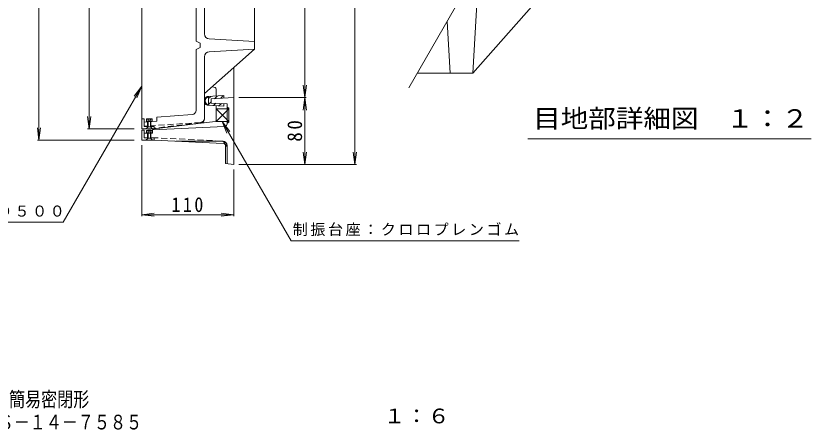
# Model space of a CAD drawing. Units: millimetres, scale not verified, with parts at other scales. Extents: x -1152 to 1125, y -823 to 838.
# Drawn here: x 109 to 1060, y -823 to -326 of the extents above; entities that cross this region are included whole.
import ezdxf
from ezdxf.enums import TextEntityAlignment as Align

# ---------------------------------------------------------------- set-up
doc = ezdxf.new("R2010")
doc.units = ezdxf.units.MM
doc.header["$LTSCALE"] = 6
doc.linetypes.add('DASHED1', pattern=[1.8, 1.2, -0.6])
for name, color, linetype, lineweight in [('1-0_1-0ﾚｲﾔ', 2, 'Continuous', 9), ('1-1_1-1ﾚｲﾔ', 3, 'Continuous', 9), ('1-2_1-2ﾚｲﾔ', 6, 'Continuous', 9), ('1-E', 7, 'Continuous', 9), ('1-F', 7, 'Continuous', 9), ('D-1', 3, 'Continuous', 9), ('D-F', 7, 'Continuous', 9)]:
    doc.layers.add(name, color=color, linetype=linetype, lineweight=lineweight)
doc.layers.add('F-0_F-0ﾚｲﾔ', color=2, linetype='Continuous')
doc.styles.add('ＭＳ ゴシック', font='')
doc.styles.get('ＭＳ ゴシック').set_extended_font_data('MS Gothic')

msp = doc.modelspace()

# ---------------------------------------------------------------- linework, layer by layer
at = {"layer": '1-0_1-0ﾚｲﾔ'}
for p, q in [((369.415, -504.035), (369.415, -388.118)), ((342.415, -425.535), (369.415, -424.035)), ((342.415, -425.535), (342.415, -430.535)), ((361.415, -431.535), (342.415, -430.535)), ((361.415, -455.433), (361.415, -431.535)), ((259.415, -463.035), (262.415, -463.035)), ((259.415, -475.035), (259.415, -463.035)), ((262.415, -472.035), (262.415, -463.035)), ((264.915, -466.535), (271.915, -463.335)), ((271.915, -466.535), (264.915, -463.335)), ((266.915, -463.035), (266.615, -463.335)), ((266.915, -463.335), (266.915, -463.035)), ((266.915, -463.035), (269.915, -463.035)), ((271.915, -463.335), (271.915, -466.535)), ((358.566, -458.429), (272.415, -462.628)), ((272.415, -466.535), (272.415, -462.628)), ((272.415, -466.535), (262.415, -466.535)), ((262.415, -472.035), (266.415, -472.035)), ((266.415, -473.035), (266.415, -466.535)), ((266.915, -466.535), (266.915, -472.535)), ((269.915, -466.535), (269.915, -472.535)), ((272.415, -475.035), (269.915, -472.535)), ((270.415, -473.035), (270.415, -466.535)), ((270.415, -472.035), (274.415, -472.035)), ((356.66, -479.056), (274.415, -475.024)), ((356.415, -476.285), (300.141, -476.285)), ((359.415, -480.948), (359.415, -503.035)), ((361.415, -481.285), (361.415, -503.235)), ((369.415, -504.035), (359.415, -503.035))]:
    msp.add_line(p, q, dxfattribs=at)
at = {"layer": '1-0_1-0ﾚｲﾔ', "linetype": 'DASHED1'}
msp.add_line((354.66, -475.954), (274.415, -472.02), dxfattribs=at)
at = {"layer": '1-0_1-0ﾚｲﾔ'}
for points in [[(361.415, -435.535), (363.415, -436.535), (363.415, -453.535), (361.415, -454.535)], [(264.915, -466.535), (264.915, -463.335), (271.915, -463.335)], [(269.915, -463.335), (269.915, -463.035), (270.215, -463.335)], [(259.415, -475.035), (274.415, -475.035), (274.415, -472.035)], [(264.415, -475.035), (266.915, -472.535), (269.915, -472.535)]]:
    msp.add_lwpolyline(points, dxfattribs=at)
for centre, radius, start, end in [((358.415, -455.433), 3, 272.89055, 0), ((356.415, -481.285), 5, 0, 90), ((356.415, -484.05), 5, 0, 87.19357), ((354.415, -480.948), 5, 0, 11.15579)]:
    msp.add_arc(centre, radius, start, end, dxfattribs=at)
at = {"layer": '1-0_1-0ﾚｲﾔ', "linetype": 'DASHED1'}
msp.add_arc((354.415, -480.948), 5, 11.15579, 87.19348, dxfattribs=at)
at = {"layer": '1-1_1-1ﾚｲﾔ'}
for p, q in [((259.415, 363.465), (259.415, -461.535)), ((394.415, -366.035), (394.415, 267.965)), ((334.415, -250.195), (334.415, -347.875)), ((329.415, -364.035), (329.415, -359.035)), ((340.066, -353.864), (394.415, -357.035)), ((324.415, -366.535), (329.415, -364.035)), ((324.415, -439.369), (324.415, -366.535)), ((334.415, -419.035), (394.415, -366.035)), ((340.066, -369.205), (394.415, -366.035)), ((334.415, -375.195), (334.415, -449.705)), ((347.327, -412.086), (343.514, -410.997)), ((348.415, -413.529), (348.415, -422.197)), ((348.415, -433.855), (348.415, -451.071)), ((319.76, -444.357), (277.415, -447.289)), ((259.415, -449.535), (262.415, -449.535)), ((262.415, -449.535), (262.415, -458.535)), ((266.915, -453.016), (262.415, -453.327)), ((264.915, -452.67), (271.915, -449.47)), ((271.915, -452.67), (264.915, -449.47)), ((266.415, -459.535), (266.415, -452.67)), ((266.915, -452.67), (266.915, -459.035)), ((277.415, -452.289), (269.915, -452.808)), ((269.915, -452.67), (269.915, -459.035)), ((270.415, -459.535), (270.415, -452.67)), ((347.099, -452.56), (274.415, -461.535)), ((277.415, -447.289), (277.415, -452.289)), ((259.415, -461.535), (274.415, -461.535)), ((262.415, -458.535), (266.415, -458.535)), ((272.415, -461.535), (269.915, -459.035)), ((270.415, -458.535), (274.415, -458.535)), ((274.415, -458.535), (274.415, -461.535))]:
    msp.add_line(p, q, dxfattribs=at)
at = {"layer": '1-1_1-1ﾚｲﾔ', "linetype": 'DASHED1'}
for p, q in [((329.76, -453.689), (269.915, -457.832)), ((330.022, -453.904), (274.415, -460.701)), ((266.915, -458.04), (262.415, -458.351))]:
    msp.add_line(p, q, dxfattribs=at)
at = {"layer": '1-1_1-1ﾚｲﾔ'}
for points in [[(329.415, -359.035), (324.415, -356.535), (324.415, -241.535)], [(264.415, -461.535), (266.915, -459.035), (269.915, -459.035)]]:
    msp.add_lwpolyline(points, dxfattribs=at)
msp.add_lwpolyline([(264.915, -452.67), (264.915, -449.47), (271.915, -449.47), (271.915, -452.67)], close=True, dxfattribs=at)
for centre, radius, start, end in [((340.415, -347.875), 6, 180, 266.66078), ((340.415, -375.195), 6, 93.33922, 180), ((346.915, -413.529), 1.5, 0, 74.05811), ((319.415, -439.369), 5, 273.96025, 0), ((329.415, -449.705), 5, 277.03886, 0), ((346.915, -451.071), 1.5, 277.0385, 0)]:
    msp.add_arc(centre, radius, start, end, dxfattribs=at)
at = {"layer": '1-1_1-1ﾚｲﾔ', "linetype": 'DASHED1'}
for centre, start in [((329.415, -448.701), 273.96031), ((329.415, -448.941), 276.96855)]:
    msp.add_arc(centre, 5, start, 0, dxfattribs=at)
at = {"layer": '1-2_1-2ﾚｲﾔ'}
for p, q in [((337.48, -422.804), (357.415, -421.697)), ((339.415, -425.146), (342.008, -422.553)), ((339.415, -423.139), (339.415, -432.937)), ((346.314, -425.318), (349.495, -422.137)), ((353.801, -424.902), (356.982, -421.721)), ((357.415, -421.697), (357.415, -424.702)), ((334.699, -429.862), (335.517, -429.044)), ((357.415, -434.329), (337.497, -433.28)), ((338.309, -433.323), (338.847, -432.785)), ((339.415, -432.217), (342.415, -429.217)), ((345.027, -433.677), (347.881, -430.823)), ((348.415, -452.535), (348.415, -437.535)), ((348.415, -437.535), (361.415, -450.535)), ((348.415, -437.535), (361.415, -437.535)), ((351.744, -434.03), (354.598, -431.176)), ((357.415, -431.324), (357.415, -434.329)), ((348.415, -452.535), (361.415, -439.535)), ((361.415, -452.535), (348.415, -452.535))]:
    msp.add_line(p, q, dxfattribs=at)
at = {"layer": '1-2_1-2ﾚｲﾔ', "linetype": 'DASHED1'}
for p, q in [((361.415, -439.535), (363.415, -437.535)), ((361.415, -437.535), (363.415, -437.535)), ((363.415, -437.535), (363.415, -452.535)), ((361.415, -450.535), (363.415, -452.535)), ((363.415, -452.535), (361.415, -452.535))]:
    msp.add_line(p, q, dxfattribs=at)
at = {"layer": '1-2_1-2ﾚｲﾔ'}
for radius, start, end in [(6, 119.28398, 240.90102), (5, 101.53581, 258.46419)]:
    msp.add_arc((340.415, -428.038), radius, start, end, dxfattribs=at)
at = {"layer": '1-E'}
for p, q in [((259.415, -410.396), (165.479, -573.098)), ((259.415, -410.396), (250.284, -422.296)), ((259.415, -410.396), (253.675, -424.254)), ((355.548, -452.535), (364.679, -464.435)), ((355.548, -452.535), (361.288, -466.393)), ((355.548, -452.535), (437.995, -595.337)), ((165.479, -573.098), (1.801, -573.098)), ((437.995, -595.337), (711.072, -595.337))]:
    msp.add_line(p, q, dxfattribs=at)
at = {"layer": '1-F'}
for p, q in [((514.415, -504.035), (514.415, 405.965)), ((136.415, -475.035), (136.415, 376.965)), ((196.415, -461.535), (196.415, 363.465)), ((454.415, -424.035), (454.415, 325.965)), ((454.415, -424.035), (452.457, -409.163)), ((454.415, -424.035), (456.373, -409.163)), ((375.415, -424.035), (456.215, -424.035)), ((454.415, -424.035), (452.457, -438.907)), ((454.415, -504.035), (454.415, -424.035)), ((454.415, -424.035), (456.373, -438.907)), ((196.415, -461.535), (194.457, -446.663)), ((196.415, -461.535), (198.373, -446.663)), ((136.415, -475.035), (134.457, -460.163)), ((136.415, -475.035), (138.373, -460.163)), ((250.415, -461.535), (194.615, -461.535)), ((250.415, -475.035), (134.615, -475.035)), ((259.415, -481.035), (259.415, -565.835)), ((454.415, -504.035), (452.457, -489.163)), ((454.415, -504.035), (456.373, -489.163)), ((514.415, -504.035), (512.457, -489.163)), ((514.415, -504.035), (516.373, -489.163)), ((375.415, -504.035), (516.215, -504.035)), ((369.415, -510.035), (369.415, -565.835)), ((259.415, -564.035), (274.287, -562.077)), ((259.415, -564.035), (369.415, -564.035)), ((259.415, -564.035), (274.287, -565.993)), ((369.415, -564.035), (354.543, -562.077)), ((369.415, -564.035), (354.543, -565.993))]:
    msp.add_line(p, q, dxfattribs=at)
at = {"layer": 'D-1'}
for p, q in [((814.301, -214.806), (655.301, -394.806)), ((655.301, -394.806), (662.758, -266.977)), ((628.301, -394.806), (624.691, -332.911)), ((655.301, -394.806), (588.956, -394.806))]:
    msp.add_line(p, q, dxfattribs=at)
at = {"layer": 'D-F'}
for p, q in [((726.036, -157.375), (578.72, -412.536)), ((721.329, -473.238), (1060.189, -473.238))]:
    msp.add_line(p, q, dxfattribs=at)

# ---------------------------------------------------------------- texts
at = {"layer": '1-E', "char_height": 13.2, "attachment_point": 7, "style": 'ＭＳ ゴシック'}
for s, insert in [('\\T1.17;蓋：ＦＣＤ５００', (1.801, -567.098)), ('\\T1.17;制振台座：クロロプレンゴム', (440.06, -589.712))]:
    msp.add_mtext(s, dxfattribs=dict(at, insert=insert))
at = {"layer": '1-F', "color": 2, "insert": (451.415, -476.785), "char_height": 17.6, "attachment_point": 7, "rotation": 90, "style": 'ＭＳ ゴシック'}
msp.add_mtext('\\T1.27;\\W0.95;80', dxfattribs=at)
at = {"layer": '1-F', "color": 2, "insert": (294.915, -561.035), "char_height": 17.6, "attachment_point": 7, "style": 'ＭＳ ゴシック'}
msp.add_mtext('\\T1.27;\\W0.9;110', dxfattribs=at)
at = {"layer": 'D-F', "color": 3, "style": 'ＭＳ ゴシック', "width": 1.1}
msp.add_text('目地部詳細図\u3000１：２', height=21.99, dxfattribs=at).set_placement((727.59, -466.563), align=Align.BOTTOM_LEFT)
at = {"layer": 'F-0_F-0ﾚｲﾔ', "style": 'ＭＳ ゴシック'}
for s, width, p in [('カラー舗装用鉄蓋\u3000インターロッキングブロック用\u3000ステンレス目地\u3000簡易密閉形', 0.8, (-514.032, -798.875)), ('１：６', 1.1, (548.562, -818.813)), ('充填深さ６５ｍｍ\u3000\u3000ＭＲＣＳ－１４－７５８５', 0.8, (-162.67, -826.149))]:
    msp.add_text(s, height=17.6, dxfattribs=dict(at, width=width)).set_placement(p, align=Align.BOTTOM_LEFT)

doc.saveas('drawing.dxf')
